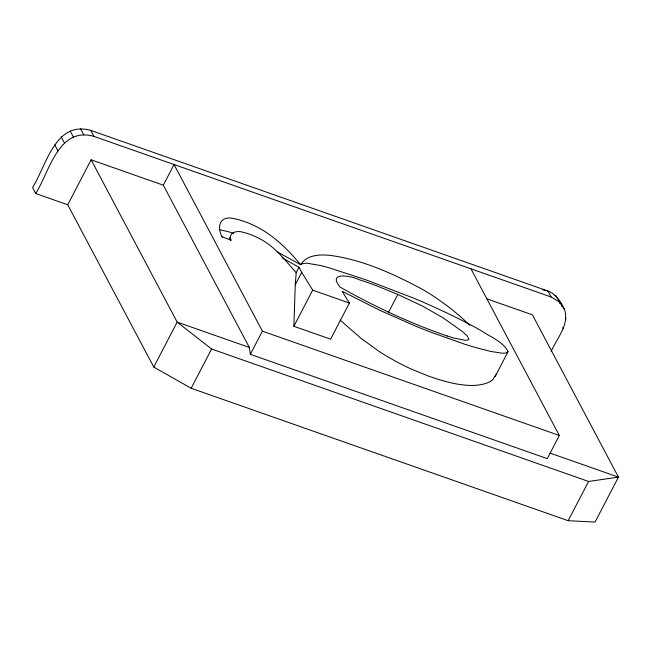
<?xml version="1.0" encoding="UTF-8"?>
<svg xmlns="http://www.w3.org/2000/svg" width="651" height="651" viewBox="0 0 651 651"><rect width="100%" height="100%" fill="white"/><g stroke="black" fill="none" stroke-linecap="round" stroke-linejoin="round"><path stroke-width="0.98" d="M277.245 251.904L300.624 264.68L303.146 263.46L306.597 263.167L320.194 265.445A88.975 9.008 21.9 0 1 328.389 267.569L365.748 279.759L414.06 298.313A81.814 8.284 21.9 0 1 429.806 305.083L445.113 312.13A149.51 15.144 21.9 0 1 467.849 323.425A147.631 14.949 21.9 0 1 480.967 330.545C490.13 336.876 503.003 341.384 508.057 351.654L506.201 352.948A116.651 11.816 21.9 0 1 501.457 353.094L490.716 351.434L475.401 347.488A85.899 8.699 21.9 0 1 463.772 343.891L431.304 332.344A75.874 7.682 21.9 0 1 415.493 326.086L379.566 310.21L342.141 291.274L349.4 303.049L330.586 339.187L293.878 326.289L295.261 284.764L296.205 272.631L298.996 267.26L282.013 257.747M551.177 351.483C556.776 338.211 569.462 325.118 564.604 309.681C560.828 301.983 556.426 294.138 547.922 291.013L90.766 130.403C55.18 120.345 46.254 165.875 32.55 187.561L35.715 193.526L67.72 204.772L153.766 367.058L191.158 388.256L568.16 520.702L595.047 522.078L618.45 477.126L532.404 314.84L486.81 298.825M340.196 320.137L360.792 338.129L379.028 351.394A85.574 26.87 27.5 0 0 387.858 356.846L396.793 361.883A77.233 24.25 27.5 0 0 411.969 369.353L427.479 375.692A96.112 30.174 27.5 0 0 439.417 379.712L447.668 382.015A87.69 27.529 27.5 0 0 459.004 384.367C468.557 385.807 478.713 386.303 487.859 382.674A113.233 35.553 27.5 0 0 493.035 379.33L495.948 374.65M495.232 376.359L508.057 351.654M35.715 193.526C49.419 171.848 58.354 126.318 93.931 136.376L551.088 296.978L559.388 301.966L564.604 309.681M67.72 204.772L91.124 159.812L163.303 185.169L249.349 347.455L250.35 354.323L547.263 458.63L559.323 435.47L470.966 268.83M163.303 185.169L174.053 164.524L262.41 331.164L559.323 435.47M153.766 367.058L177.17 322.099L91.124 159.812M191.158 388.256L211.591 349.017L177.17 322.099L249.349 347.455M250.35 354.323L262.41 331.164M295.261 284.764L301.722 272.354L298.996 267.26M293.878 326.289L312.692 290.151L301.722 272.354M388.525 312.317L397.826 294.447L422.507 306.076L442.851 317.696L462.43 331.571L467.304 336.079L468.883 339.228L467.939 340.034L465.026 340.286L454.447 338.195A39.036 3.955 21.9 0 1 447.204 335.989M568.16 520.702L588.585 481.463L618.45 477.126L550.062 453.096M230.283 237.314L229.364 238.168L230.959 240.203C227.793 232.472 237.371 230.153 242.929 232.285A23.696 7.438 27.5 0 1 248.007 233.652L253.63 235.792A23.835 7.486 27.5 0 1 259.57 238.673C274.787 246.338 285.065 260.278 296.205 272.631M219.558 229.738L227.63 231.52A30.459 3.084 21.9 0 1 233.579 233.375M542.47 289.736L547.922 291.013L551.088 296.978M554.375 295.53L556.223 295.993L559.388 301.966M559.583 303.179L561.439 303.708L561.846 306.491M447.204 335.989C410.016 323.262 374.333 306.393 340.107 287.124C327.062 271.377 351.011 275.804 358.872 279.605A39.613 4.012 21.9 0 1 365.195 281.671L367.538 282.485A44.74 4.533 21.9 0 1 376.937 285.927L397.826 294.447M221.373 236.484L230.959 240.203M312.692 290.151L349.4 303.049M211.591 349.017L588.585 481.463M565.402 317.924L565.947 318.949M562.765 327.534L563.213 328.373M90.766 130.403L93.931 136.376M80.643 128.922L83.808 134.887M70.251 131.152L73.417 137.117M61.161 136.759L64.327 142.732M54.757 144.896L57.923 150.861M222.113 237.094C216.099 225.433 220.852 214.863 234.799 218.817A31.053 9.749 27.5 0 1 239.161 219.818L247.152 222.512A32.517 10.213 27.5 0 1 253.54 225.311C272.444 233.994 287.416 248.951 300.624 264.68C306.637 254.915 319.356 254.354 329.577 255.314C362.265 259.529 392.952 273.632 421.767 288.995A81.424 25.568 27.5 0 1 435.511 297.483L448.051 306.499A144.066 45.236 27.5 0 1 467.849 323.425A141.007 44.276 27.5 0 1 469.802 325.329"/></g></svg>
